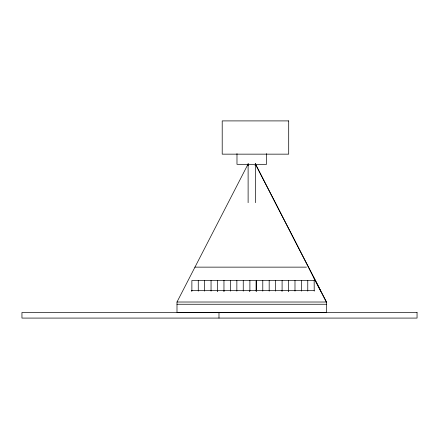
<?xml version="1.0" encoding="UTF-8"?>
<svg xmlns="http://www.w3.org/2000/svg" width="439" height="439" viewBox="0 0 439 439"><rect width="100%" height="100%" fill="white"/><g stroke="black" fill="none" stroke-linecap="round" stroke-linejoin="round"><path stroke-width="0.66" d="M326.528 302.476L255.24 163.709L326.528 302.016L326.528 312.338L176.994 312.338L176.994 302.016L248.271 163.709M247.245 165.679L248.534 165.679M254.971 165.679L256.255 165.679M194.823 267.137L306.449 267.137M223.885 280.477L191.876 280.477L191.876 291.145M224.077 280.477L256.085 280.477L256.085 291.145M288.407 280.477L256.398 280.477L256.398 291.145M314.214 280.477L288.599 280.477L288.599 291.145M191.876 290.519L223.961 290.519M256.398 290.519L288.483 290.519L288.489 291.145M288.599 290.519L314.214 290.519M176.994 302.016L326.528 302.016M176.994 304.254L326.528 304.254M313.205 276.537L320.607 290.92M320.607 290.53L320.607 290.958M314.165 280.477L314.214 291.145M307.772 280.477L307.772 291.145M301.379 280.477L301.379 291.145M294.992 280.477L294.986 291.145M288.407 290.519L288.407 291.145M282.096 280.477L282.096 291.145M282.014 290.519L281.959 291.145M275.566 280.477L275.566 291.145M269.178 280.477L269.178 291.145M266.539 153.579L266.539 164.323L236.983 164.323L236.983 153.579M262.785 280.477L262.785 291.145M256.283 291.145L256.283 290.519L224.077 290.519L224.077 291.145M255.503 163.763L255.503 202.692M249.89 280.477L249.89 291.145M249.698 290.519L249.698 291.145M249.643 290.519L249.643 291.145M248.117 163.763L248.117 202.692M243.25 280.477L243.25 291.145M236.857 280.477L236.857 291.145M230.47 280.477L230.47 291.145M223.967 280.477L223.961 291.145M223.885 290.519L223.885 291.145M218.984 312.486L218.984 318.083M217.574 290.519L217.574 291.145M217.492 280.477L217.492 291.145M217.442 290.519L217.442 291.145M211.049 280.477L211.049 291.145M204.656 280.477L204.656 291.145M198.263 280.477L198.269 291.145M191.766 290.519L191.761 291.145M288.703 120.906L222.205 120.906L222.205 154.155L288.703 154.155L288.703 120.906M417.05 312.486L21.95 312.486L21.95 318.083L417.05 318.083L417.05 312.486"/></g></svg>
